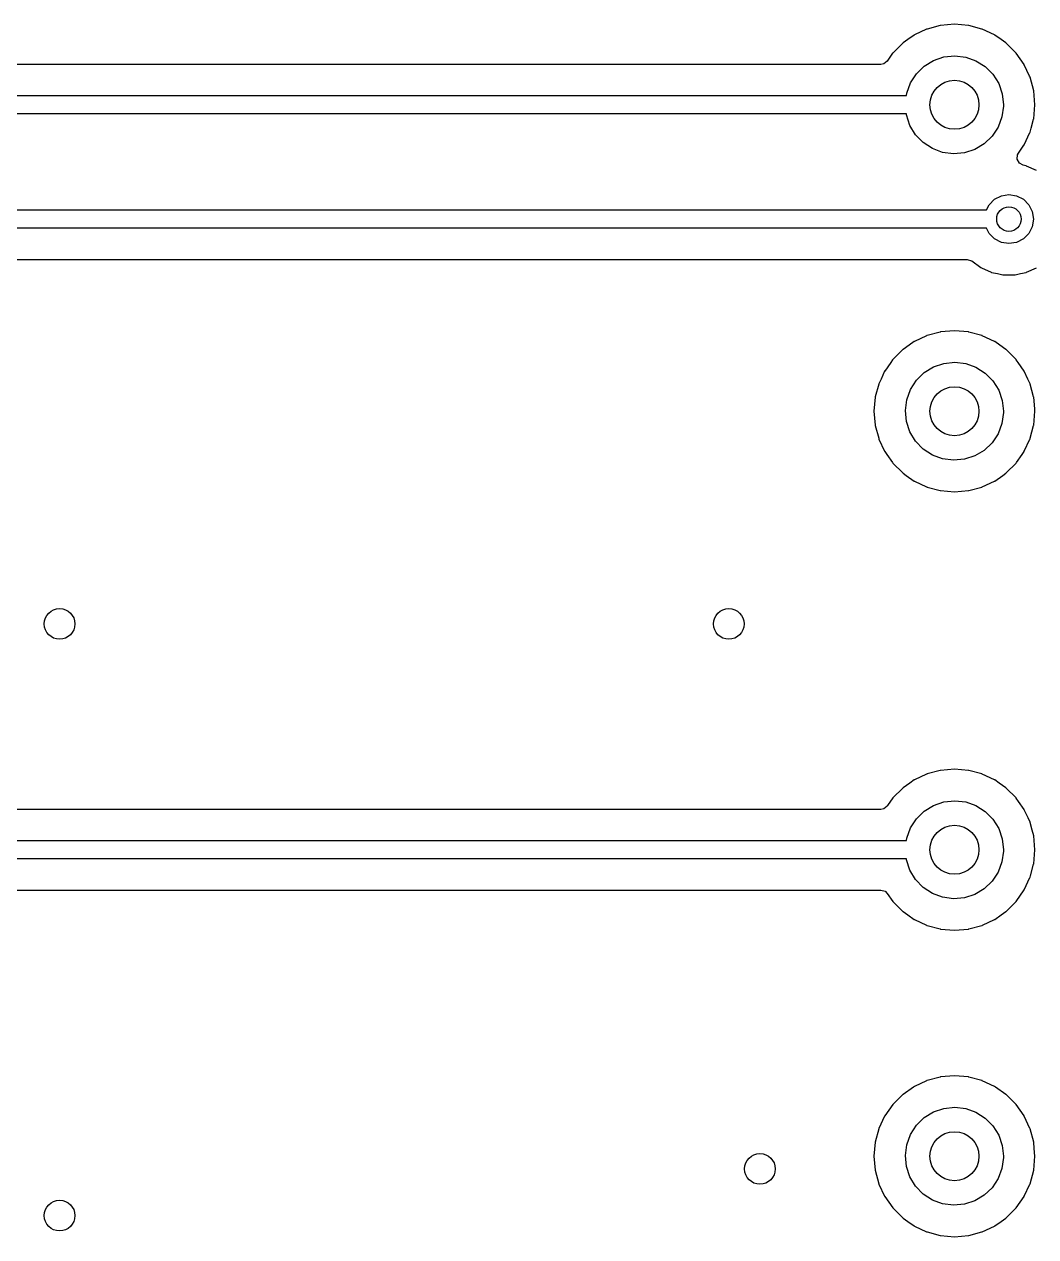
# Model space of a CAD drawing. Extents: x 41 to 172, y -227 to -42.
# Drawn here: x 73.21 to 89.72, y -95.09 to -75.31 of the extents above; entities that cross this region are included whole.
import ezdxf

# ---------------------------------------------------------------- set-up
doc = ezdxf.new("R2010")
doc.units = 0
doc.layers.add('BLACK', color=7, linetype='CONTINUOUS')

msp = doc.modelspace()

# ---------------------------------------------------------------- linework, layer by layer
at = {"layer": 'BLACK', "linetype": 'CONTINUOUS'}
for p, q in [((88.1586, -75.3289), (87.9481, -75.3853)), ((88.1639, -75.3275), (88.1586, -75.3289)), ((88.1586, -75.3289), (88.1586, -75.3289)), ((88.392, -75.3075), (88.1639, -75.3275)), ((88.6201, -75.3275), (88.392, -75.3075)), ((88.6254, -75.3289), (88.6201, -75.3275)), ((88.8359, -75.3853), (88.6254, -75.3289)), ((88.6254, -75.3289), (88.6254, -75.3289)), ((87.7353, -75.4835), (87.6304, -75.5569)), ((87.7402, -75.4812), (87.7353, -75.4835)), ((87.9378, -75.389), (87.7402, -75.4812)), ((87.7402, -75.4812), (87.7402, -75.4812)), ((87.9428, -75.3867), (87.9378, -75.389)), ((87.9378, -75.389), (87.9378, -75.389)), ((87.9481, -75.3853), (87.9428, -75.3867)), ((87.9481, -75.3853), (87.9481, -75.3853)), ((88.8412, -75.3867), (88.8359, -75.3853)), ((88.8359, -75.3853), (88.8359, -75.3853)), ((88.8462, -75.389), (88.8412, -75.3867)), ((89.0438, -75.4812), (88.8462, -75.389)), ((88.8462, -75.389), (88.8462, -75.389)), ((89.0487, -75.4835), (89.0438, -75.4812)), ((89.0438, -75.4812), (89.0438, -75.4812)), ((89.1536, -75.5569), (89.0487, -75.4835)), ((87.5477, -75.6148), (87.3858, -75.7767)), ((87.5522, -75.6116), (87.5477, -75.6148)), ((87.6304, -75.5569), (87.5522, -75.6116)), ((87.5522, -75.6116), (87.5522, -75.6116)), ((89.2318, -75.6116), (89.1536, -75.5569)), ((89.2363, -75.6148), (89.2318, -75.6116)), ((89.2318, -75.6116), (89.2318, -75.6116)), ((89.3982, -75.7767), (89.2363, -75.6148)), ((87.2933, -75.9088), (87.2379, -75.9531)), ((87.3826, -75.7812), (87.2933, -75.9088)), ((87.3858, -75.7767), (87.3826, -75.7812)), ((87.3826, -75.7812), (87.3826, -75.7812)), ((87.8995, -75.9906), (88.0514, -75.8971)), ((88.0514, -75.8971), (88.2202, -75.8397)), ((88.2202, -75.8397), (88.3976, -75.821)), ((88.3976, -75.821), (88.5747, -75.8421)), ((88.5747, -75.8421), (88.7427, -75.902)), ((88.7427, -75.902), (88.8933, -75.9975)), ((89.5295, -75.9643), (89.3982, -75.7767)), ((87.1901, -75.9625), (69.5111, -75.9625)), ((87.2379, -75.9531), (87.1901, -75.9625)), ((87.6754, -76.2653), (87.772, -76.1154)), ((87.772, -76.1154), (87.8995, -75.9906)), ((88.8933, -75.9975), (89.019, -76.1241)), ((89.019, -76.1241), (89.1135, -76.2753)), ((89.5318, -75.9692), (89.5295, -75.9643)), ((89.6173, -76.1525), (89.5318, -75.9692)), ((89.5318, -75.9692), (89.5318, -75.9692)), ((87.6144, -76.4329), (87.6754, -76.2653)), ((89.1135, -76.2753), (89.1721, -76.4438)), ((89.6263, -76.1718), (89.6173, -76.1525)), ((89.6855, -76.3929), (89.6263, -76.1718)), ((69.429, -76.471), (87.6096, -76.471)), ((87.6096, -76.471), (87.6144, -76.4329)), ((89.1721, -76.4438), (89.192, -76.621)), ((89.7055, -76.621), (89.6855, -76.3929)), ((89.1917, -76.6433), (89.1669, -76.82)), ((89.192, -76.621), (89.1917, -76.6433)), ((89.6855, -76.8491), (89.7055, -76.621)), ((87.6079, -76.771), (69.4911, -76.771)), ((87.6095, -76.7873), (87.6079, -76.771)), ((87.6658, -76.9566), (87.6095, -76.7873)), ((89.1669, -76.82), (89.1035, -76.9867)), ((89.6438, -77.0047), (89.6841, -76.8544)), ((89.6841, -76.8544), (89.6855, -76.8491)), ((89.6841, -76.8544), (89.6841, -76.8544)), ((87.7582, -77.1091), (87.6658, -76.9566)), ((87.8821, -77.2374), (87.7582, -77.1091)), ((89.0048, -77.1352), (88.8757, -77.2582)), ((89.1035, -76.9867), (89.0048, -77.1352)), ((89.5318, -77.2728), (89.624, -77.0752)), ((89.624, -77.0752), (89.6263, -77.0702)), ((89.624, -77.0752), (89.624, -77.0752)), ((89.6263, -77.0702), (89.6438, -77.0047)), ((88.0313, -77.3351), (87.8821, -77.2374)), ((88.1985, -77.3972), (88.0313, -77.3351)), ((88.8757, -77.2582), (88.7225, -77.3495)), ((89.4362, -77.411), (89.5264, -77.2823)), ((89.5264, -77.2823), (89.5295, -77.2777)), ((89.5264, -77.2823), (89.5264, -77.2823)), ((89.5295, -77.2777), (89.5318, -77.2728)), ((89.5318, -77.2728), (89.5318, -77.2728)), ((88.3752, -77.4208), (88.1985, -77.3972)), ((88.5529, -77.4047), (88.3752, -77.4208)), ((88.7225, -77.3495), (88.5529, -77.4047)), ((89.4164, -77.5107), (89.4211, -77.4398)), ((89.4507, -77.5728), (89.4164, -77.5107)), ((89.4211, -77.4398), (89.4362, -77.411)), ((89.5132, -77.6066), (89.4507, -77.5728)), ((89.5568, -77.6158), (89.5132, -77.6066)), ((89.5633, -77.6172), (89.5568, -77.6158)), ((89.5568, -77.6158), (89.5568, -77.6158)), ((89.5693, -77.6199), (89.5633, -77.6172)), ((89.7317, -77.6922), (89.5693, -77.6199)), ((89.5693, -77.6199), (89.5693, -77.6199)), ((89.0459, -78.1624), (89.1574, -78.1056)), ((89.1574, -78.1056), (89.281, -78.086)), ((89.281, -78.086), (89.4046, -78.1056)), ((89.4046, -78.1056), (89.5161, -78.1624)), ((88.914, -78.336), (88.9574, -78.2509)), ((88.9574, -78.2509), (89.0459, -78.1624)), ((89.5161, -78.1624), (89.6046, -78.2509)), ((89.6046, -78.2509), (89.6614, -78.3624)), ((69.215, -78.336), (88.914, -78.336)), ((89.6614, -78.3624), (89.681, -78.486)), ((89.681, -78.486), (89.6614, -78.6096)), ((88.914, -78.636), (69.2771, -78.636)), ((88.9574, -78.7211), (88.914, -78.636)), ((89.6614, -78.6096), (89.6046, -78.7211)), ((89.0459, -78.8096), (88.9574, -78.7211)), ((89.1574, -78.8664), (89.0459, -78.8096)), ((89.281, -78.886), (89.1574, -78.8664)), ((89.4046, -78.8664), (89.281, -78.886)), ((89.5161, -78.8096), (89.4046, -78.8664)), ((89.6046, -78.7211), (89.5161, -78.8096)), ((69.5399, -79.1445), (88.6008, -79.1445)), ((88.6008, -79.1445), (88.6689, -79.1645)), ((88.6689, -79.1645), (88.6748, -79.1686)), ((88.6748, -79.1686), (88.8242, -79.2771)), ((88.8242, -79.2771), (88.8303, -79.2798)), ((88.8303, -79.2798), (88.8303, -79.2798)), ((88.8303, -79.2798), (88.9927, -79.3521)), ((89.5693, -79.3521), (89.7317, -79.2798)), ((88.9927, -79.3521), (88.9987, -79.3548)), ((88.9987, -79.3548), (89.0921, -79.3746)), ((89.0921, -79.3746), (89.1791, -79.3931)), ((89.1791, -79.3931), (89.1791, -79.3931)), ((89.1791, -79.3931), (89.1855, -79.3945)), ((89.1855, -79.3945), (89.3765, -79.3945)), ((89.3765, -79.3945), (89.3829, -79.3931)), ((89.3829, -79.3931), (89.4699, -79.3746)), ((89.3829, -79.3931), (89.3829, -79.3931)), ((89.4699, -79.3746), (89.5633, -79.3548)), ((89.5633, -79.3548), (89.5693, -79.3521)), ((87.7353, -80.4835), (87.6516, -80.542)), ((87.7402, -80.4812), (87.7353, -80.4835)), ((87.9378, -80.389), (87.7402, -80.4812)), ((87.7402, -80.4812), (87.7402, -80.4812)), ((87.9428, -80.3867), (87.9378, -80.389)), ((87.9378, -80.389), (87.9378, -80.389)), ((87.9481, -80.3853), (87.9428, -80.3867)), ((88.1586, -80.3289), (87.9481, -80.3853)), ((87.9481, -80.3853), (87.9481, -80.3853)), ((88.1639, -80.3275), (88.1586, -80.3289)), ((88.1586, -80.3289), (88.1586, -80.3289)), ((88.392, -80.3075), (88.1639, -80.3275)), ((88.6201, -80.3275), (88.392, -80.3075)), ((88.6254, -80.3289), (88.6201, -80.3275)), ((88.8359, -80.3853), (88.6254, -80.3289)), ((88.6254, -80.3289), (88.6254, -80.3289)), ((88.8412, -80.3867), (88.8359, -80.3853)), ((88.8359, -80.3853), (88.8359, -80.3853)), ((88.8462, -80.389), (88.8412, -80.3867)), ((89.0438, -80.4812), (88.8462, -80.389)), ((88.8462, -80.389), (88.8462, -80.389)), ((89.0487, -80.4835), (89.0438, -80.4812)), ((89.0438, -80.4812), (89.0438, -80.4812)), ((89.1324, -80.542), (89.0487, -80.4835)), ((87.5477, -80.6148), (87.3858, -80.7767)), ((87.5522, -80.6116), (87.5477, -80.6148)), ((87.6516, -80.542), (87.5522, -80.6116)), ((87.5522, -80.6116), (87.5522, -80.6116)), ((89.2318, -80.6116), (89.1324, -80.542)), ((89.2363, -80.6148), (89.2318, -80.6116)), ((89.2318, -80.6116), (89.2318, -80.6116)), ((89.3982, -80.7767), (89.2363, -80.6148)), ((87.3532, -80.8233), (87.2545, -80.9643)), ((87.3826, -80.7812), (87.3532, -80.8233)), ((87.3858, -80.7767), (87.3826, -80.7812)), ((87.3826, -80.7812), (87.3826, -80.7812)), ((88.0514, -80.8971), (88.2202, -80.8397)), ((88.2202, -80.8397), (88.3976, -80.821)), ((88.3976, -80.821), (88.5747, -80.8421)), ((88.5747, -80.8421), (88.7427, -80.902)), ((89.4014, -80.7812), (89.3982, -80.7767)), ((89.4308, -80.8233), (89.4014, -80.7812)), ((89.4014, -80.7812), (89.4014, -80.7812)), ((89.5295, -80.9643), (89.4308, -80.8233)), ((87.2522, -80.9692), (87.1932, -81.0957)), ((87.2545, -80.9643), (87.2522, -80.9692)), ((87.2522, -80.9692), (87.2522, -80.9692)), ((87.772, -81.1154), (87.8995, -80.9906)), ((87.8995, -80.9906), (88.0514, -80.8971)), ((88.7427, -80.902), (88.8933, -80.9975)), ((88.8933, -80.9975), (89.019, -81.1241)), ((89.5318, -80.9692), (89.5295, -80.9643)), ((89.5908, -81.0957), (89.5318, -80.9692)), ((89.5318, -80.9692), (89.5318, -80.9692)), ((87.1563, -81.1771), (87.0999, -81.3876)), ((87.1577, -81.1718), (87.1563, -81.1771)), ((87.1563, -81.1771), (87.1563, -81.1771)), ((87.1932, -81.0957), (87.1577, -81.1718)), ((87.6144, -81.4329), (87.6754, -81.2653)), ((87.6754, -81.2653), (87.772, -81.1154)), ((89.019, -81.1241), (89.1135, -81.2753)), ((89.1135, -81.2753), (89.1721, -81.4438)), ((89.6263, -81.1718), (89.5908, -81.0957)), ((89.6277, -81.1771), (89.6263, -81.1718)), ((89.6841, -81.3876), (89.6277, -81.1771)), ((89.6277, -81.1771), (89.6277, -81.1771)), ((87.0985, -81.3929), (87.0785, -81.621)), ((87.0999, -81.3876), (87.0985, -81.3929)), ((87.5921, -81.6098), (87.6144, -81.4329)), ((89.1721, -81.4438), (89.192, -81.621)), ((89.6855, -81.3929), (89.6841, -81.3876)), ((89.702, -81.581), (89.6855, -81.3929)), ((87.0785, -81.621), (87.0985, -81.8491)), ((87.6095, -81.7873), (87.5921, -81.6098)), ((89.1917, -81.6433), (89.1669, -81.82)), ((89.192, -81.621), (89.1917, -81.6433)), ((89.6855, -81.8491), (89.7055, -81.621)), ((89.7055, -81.621), (89.702, -81.581)), ((87.0985, -81.8491), (87.0999, -81.8544)), ((87.0999, -81.8544), (87.0999, -81.8544)), ((87.0999, -81.8544), (87.155, -82.0601)), ((87.6658, -81.9566), (87.6095, -81.7873)), ((89.1669, -81.82), (89.1035, -81.9867)), ((89.629, -82.0601), (89.6841, -81.8544)), ((89.6841, -81.8544), (89.6855, -81.8491)), ((89.6841, -81.8544), (89.6841, -81.8544)), ((87.155, -82.0601), (87.1577, -82.0702)), ((87.1577, -82.0702), (87.16, -82.0752)), ((87.16, -82.0752), (87.16, -82.0752)), ((87.16, -82.0752), (87.2522, -82.2728)), ((87.7582, -82.1091), (87.6658, -81.9566)), ((89.1035, -81.9867), (89.0048, -82.1352)), ((89.5318, -82.2728), (89.624, -82.0752)), ((89.624, -82.0752), (89.6263, -82.0702)), ((89.624, -82.0752), (89.624, -82.0752)), ((89.6263, -82.0702), (89.629, -82.0601)), ((87.2522, -82.2728), (87.2522, -82.2728)), ((87.2522, -82.2728), (87.2545, -82.2777)), ((87.2545, -82.2777), (87.2867, -82.3237)), ((87.8821, -82.2374), (87.7582, -82.1091)), ((88.0313, -82.3351), (87.8821, -82.2374)), ((88.8757, -82.2582), (88.7225, -82.3495)), ((89.0048, -82.1352), (88.8757, -82.2582)), ((89.4973, -82.3237), (89.5295, -82.2777)), ((89.5295, -82.2777), (89.5318, -82.2728)), ((89.5318, -82.2728), (89.5318, -82.2728)), ((87.2867, -82.3237), (87.3792, -82.4559)), ((87.3792, -82.4559), (87.3858, -82.4653)), ((87.3858, -82.4653), (87.5477, -82.6272)), ((88.1985, -82.3972), (88.0313, -82.3351)), ((88.3752, -82.4208), (88.1985, -82.3972)), ((88.5529, -82.4047), (88.3752, -82.4208)), ((88.7225, -82.3495), (88.5529, -82.4047)), ((89.2363, -82.6272), (89.3982, -82.4653)), ((89.3982, -82.4653), (89.4048, -82.4559)), ((89.4048, -82.4559), (89.4973, -82.3237)), ((87.5477, -82.6272), (87.5522, -82.6304)), ((87.5522, -82.6304), (87.5522, -82.6304)), ((87.5522, -82.6304), (87.6048, -82.6672)), ((87.6048, -82.6672), (87.7353, -82.7585)), ((89.0487, -82.7585), (89.1792, -82.6672)), ((89.1792, -82.6672), (89.2318, -82.6304)), ((89.2318, -82.6304), (89.2363, -82.6272)), ((89.2318, -82.6304), (89.2318, -82.6304)), ((87.7353, -82.7585), (87.7402, -82.7608)), ((87.7402, -82.7608), (87.7402, -82.7608)), ((87.7402, -82.7608), (87.9378, -82.853)), ((87.9378, -82.853), (87.9428, -82.8553)), ((87.9428, -82.8553), (87.9481, -82.8567)), ((87.9481, -82.8567), (87.9481, -82.8567)), ((87.9481, -82.8567), (88.1586, -82.9131)), ((88.6254, -82.9131), (88.8359, -82.8567)), ((88.8359, -82.8567), (88.8412, -82.8553)), ((88.8359, -82.8567), (88.8359, -82.8567)), ((88.8412, -82.8553), (88.8462, -82.853)), ((88.8462, -82.853), (89.0438, -82.7608)), ((89.0438, -82.7608), (89.0487, -82.7585)), ((89.0438, -82.7608), (89.0438, -82.7608)), ((88.1586, -82.9131), (88.1586, -82.9131)), ((88.1586, -82.9131), (88.1639, -82.9145)), ((88.1639, -82.9145), (88.392, -82.9345)), ((88.392, -82.9345), (88.6201, -82.9145)), ((88.6201, -82.9145), (88.6254, -82.9131)), ((88.6254, -82.9131), (88.6254, -82.9131)), ((87.9378, -87.541), (87.7402, -87.6332)), ((87.9428, -87.5387), (87.9378, -87.541)), ((87.9378, -87.541), (87.9378, -87.541)), ((87.9481, -87.5373), (87.9428, -87.5387)), ((88.1586, -87.4809), (87.9481, -87.5373)), ((87.9481, -87.5373), (87.9481, -87.5373)), ((88.1639, -87.4795), (88.1586, -87.4809)), ((88.1586, -87.4809), (88.1586, -87.4809)), ((88.392, -87.4595), (88.1639, -87.4795)), ((88.6201, -87.4795), (88.392, -87.4595)), ((88.6254, -87.4809), (88.6201, -87.4795)), ((88.8359, -87.5373), (88.6254, -87.4809)), ((88.6254, -87.4809), (88.6254, -87.4809)), ((88.8412, -87.5387), (88.8359, -87.5373)), ((88.8359, -87.5373), (88.8359, -87.5373)), ((88.8462, -87.541), (88.8412, -87.5387)), ((89.0438, -87.6332), (88.8462, -87.541)), ((88.8462, -87.541), (88.8462, -87.541)), ((87.5477, -87.7668), (87.3858, -87.9287)), ((87.5522, -87.7636), (87.5477, -87.7668)), ((87.661, -87.6875), (87.5522, -87.7636)), ((87.5522, -87.7636), (87.5522, -87.7636)), ((87.7353, -87.6355), (87.661, -87.6875)), ((87.7402, -87.6332), (87.7353, -87.6355)), ((87.7402, -87.6332), (87.7402, -87.6332)), ((89.0487, -87.6355), (89.0438, -87.6332)), ((89.0438, -87.6332), (89.0438, -87.6332)), ((89.123, -87.6875), (89.0487, -87.6355)), ((89.2318, -87.7636), (89.123, -87.6875)), ((89.2363, -87.7668), (89.2318, -87.7636)), ((89.2318, -87.7636), (89.2318, -87.7636)), ((89.3982, -87.9287), (89.2363, -87.7668)), ((87.3858, -87.9287), (87.2979, -88.0543)), ((88.0514, -88.0491), (88.2202, -87.9917)), ((88.2202, -87.9917), (88.3976, -87.973)), ((88.3976, -87.973), (88.5747, -87.9941)), ((88.5747, -87.9941), (88.7427, -88.054)), ((89.4014, -87.9332), (89.3982, -87.9287)), ((89.4394, -87.9875), (89.4014, -87.9332)), ((89.4014, -87.9332), (89.4014, -87.9332)), ((89.5295, -88.1163), (89.4394, -87.9875)), ((87.1901, -88.1145), (69.0762, -88.1145)), ((87.2379, -88.1051), (87.1901, -88.1145)), ((87.2933, -88.0608), (87.2379, -88.1051)), ((87.2979, -88.0543), (87.2933, -88.0608)), ((87.772, -88.2674), (87.8995, -88.1426)), ((87.8995, -88.1426), (88.0514, -88.0491)), ((88.7427, -88.054), (88.8933, -88.1495)), ((88.8933, -88.1495), (89.019, -88.2761)), ((89.5318, -88.1212), (89.5295, -88.1163)), ((89.5923, -88.2509), (89.5318, -88.1212)), ((89.5318, -88.1212), (89.5318, -88.1212)), ((87.6754, -88.4173), (87.772, -88.2674)), ((89.019, -88.2761), (89.1135, -88.4273)), ((89.6263, -88.3238), (89.5923, -88.2509)), ((89.6277, -88.3291), (89.6263, -88.3238)), ((89.6611, -88.4539), (89.6277, -88.3291)), ((89.6277, -88.3291), (89.6277, -88.3291)), ((87.6096, -88.623), (87.6144, -88.5849)), ((87.6144, -88.5849), (87.6754, -88.4173)), ((89.1135, -88.4273), (89.1721, -88.5958)), ((89.1721, -88.5958), (89.192, -88.773)), ((89.6855, -88.5449), (89.6611, -88.4539)), ((89.7055, -88.773), (89.6855, -88.5449)), ((68.7109, -88.623), (87.6096, -88.623)), ((89.1917, -88.7953), (89.1669, -88.972)), ((89.192, -88.773), (89.1917, -88.7953)), ((89.6855, -89.0011), (89.7055, -88.773)), ((87.6079, -88.923), (68.6914, -88.923)), ((87.6095, -88.9393), (87.6079, -88.923)), ((87.6658, -89.1086), (87.6095, -88.9393)), ((89.1669, -88.972), (89.1035, -89.1387)), ((89.6841, -89.0064), (89.6855, -89.0011)), ((87.7582, -89.2611), (87.6658, -89.1086)), ((89.1035, -89.1387), (89.0048, -89.2872)), ((89.6263, -89.2222), (89.6321, -89.2005)), ((89.6321, -89.2005), (89.6841, -89.0064)), ((89.6841, -89.0064), (89.6841, -89.0064)), ((87.8821, -89.3894), (87.7582, -89.2611)), ((88.0313, -89.4871), (87.8821, -89.3894)), ((89.0048, -89.2872), (88.8757, -89.4102)), ((89.5318, -89.4248), (89.624, -89.2272)), ((89.624, -89.2272), (89.6263, -89.2222)), ((89.624, -89.2272), (89.624, -89.2272)), ((69.0246, -89.4315), (87.1901, -89.4315)), ((87.1901, -89.4315), (87.2582, -89.4515)), ((87.2582, -89.4515), (87.2933, -89.4852)), ((87.2933, -89.4852), (87.3858, -89.6173)), ((88.1985, -89.5492), (88.0313, -89.4871)), ((88.3752, -89.5728), (88.1985, -89.5492)), ((88.5529, -89.5567), (88.3752, -89.5728)), ((88.7225, -89.5015), (88.5529, -89.5567)), ((88.8757, -89.4102), (88.7225, -89.5015)), ((89.3982, -89.6173), (89.5295, -89.4297)), ((89.5295, -89.4297), (89.5318, -89.4248)), ((89.5318, -89.4248), (89.5318, -89.4248)), ((87.3858, -89.6173), (87.5477, -89.7792)), ((87.5477, -89.7792), (87.5522, -89.7824)), ((87.5522, -89.7824), (87.5522, -89.7824)), ((87.5522, -89.7824), (87.6304, -89.8371)), ((89.1536, -89.8371), (89.2318, -89.7824)), ((89.2318, -89.7824), (89.2363, -89.7792)), ((89.2318, -89.7824), (89.2318, -89.7824)), ((89.2363, -89.7792), (89.3982, -89.6173)), ((87.6304, -89.8371), (87.7353, -89.9105)), ((87.7353, -89.9105), (87.7402, -89.9128)), ((87.7402, -89.9128), (87.7402, -89.9128)), ((87.7402, -89.9128), (87.9327, -90.0026)), ((88.8513, -90.0026), (89.0438, -89.9128)), ((89.0438, -89.9128), (89.0487, -89.9105)), ((89.0438, -89.9128), (89.0438, -89.9128)), ((89.0487, -89.9105), (89.1536, -89.8371)), ((87.9327, -90.0026), (87.9428, -90.0073)), ((87.9428, -90.0073), (87.9481, -90.0087)), ((87.9481, -90.0087), (87.9481, -90.0087)), ((87.9481, -90.0087), (88.1586, -90.0651)), ((88.1586, -90.0651), (88.1586, -90.0651)), ((88.1586, -90.0651), (88.1639, -90.0665)), ((88.1639, -90.0665), (88.392, -90.0865)), ((88.392, -90.0865), (88.6201, -90.0665)), ((88.6201, -90.0665), (88.6254, -90.0651)), ((88.6254, -90.0651), (88.8359, -90.0087)), ((88.6254, -90.0651), (88.6254, -90.0651)), ((88.8359, -90.0087), (88.8412, -90.0073)), ((88.8359, -90.0087), (88.8359, -90.0087)), ((88.8412, -90.0073), (88.8513, -90.0026)), ((87.9378, -92.541), (87.7402, -92.6332)), ((87.9428, -92.5387), (87.9378, -92.541)), ((87.9378, -92.541), (87.9378, -92.541)), ((87.9481, -92.5373), (87.9428, -92.5387)), ((88.1586, -92.4809), (87.9481, -92.5373)), ((87.9481, -92.5373), (87.9481, -92.5373)), ((88.1639, -92.4795), (88.1586, -92.4809)), ((88.1586, -92.4809), (88.1586, -92.4809)), ((88.392, -92.4595), (88.1639, -92.4795)), ((88.6201, -92.4795), (88.392, -92.4595)), ((88.6254, -92.4809), (88.6201, -92.4795)), ((88.8359, -92.5373), (88.6254, -92.4809)), ((88.6254, -92.4809), (88.6254, -92.4809)), ((88.8412, -92.5387), (88.8359, -92.5373)), ((88.8359, -92.5373), (88.8359, -92.5373)), ((88.8462, -92.541), (88.8412, -92.5387)), ((89.0438, -92.6332), (88.8462, -92.541)), ((88.8462, -92.541), (88.8462, -92.541)), ((87.7235, -92.6437), (87.5522, -92.7636)), ((87.7353, -92.6355), (87.7235, -92.6437)), ((87.7402, -92.6332), (87.7353, -92.6355)), ((87.7402, -92.6332), (87.7402, -92.6332)), ((89.0487, -92.6355), (89.0438, -92.6332)), ((89.0438, -92.6332), (89.0438, -92.6332)), ((89.0605, -92.6437), (89.0487, -92.6355)), ((89.2318, -92.7636), (89.0605, -92.6437)), ((87.3858, -92.9287), (87.2545, -93.1163)), ((87.5477, -92.7668), (87.3858, -92.9287)), ((87.5522, -92.7636), (87.5477, -92.7668)), ((87.5522, -92.7636), (87.5522, -92.7636)), ((89.2363, -92.7668), (89.2318, -92.7636)), ((89.2318, -92.7636), (89.2318, -92.7636)), ((89.3982, -92.9287), (89.2363, -92.7668)), ((89.5295, -93.1163), (89.3982, -92.9287)), ((87.2522, -93.1212), (87.16, -93.3188)), ((87.2545, -93.1163), (87.2522, -93.1212)), ((87.2522, -93.1212), (87.2522, -93.1212)), ((87.772, -93.2674), (87.8995, -93.1426)), ((87.8995, -93.1426), (88.0514, -93.0491)), ((88.0514, -93.0491), (88.2202, -92.9917)), ((88.2202, -92.9917), (88.3976, -92.973)), ((88.3976, -92.973), (88.5747, -92.9941)), ((88.5747, -92.9941), (88.7427, -93.054)), ((88.7427, -93.054), (88.8933, -93.1495)), ((88.8933, -93.1495), (89.019, -93.2761)), ((89.5318, -93.1212), (89.5295, -93.1163)), ((89.624, -93.3188), (89.5318, -93.1212)), ((89.5318, -93.1212), (89.5318, -93.1212)), ((87.1577, -93.3238), (87.0985, -93.5449)), ((87.16, -93.3188), (87.1577, -93.3238)), ((87.6754, -93.4173), (87.772, -93.2674)), ((89.019, -93.2761), (89.1135, -93.4273)), ((89.6263, -93.3238), (89.624, -93.3188)), ((89.6855, -93.5449), (89.6263, -93.3238)), ((87.0985, -93.5449), (87.0785, -93.773)), ((87.6144, -93.5849), (87.6754, -93.4173)), ((89.1135, -93.4273), (89.1721, -93.5958)), ((89.6944, -93.646), (89.6855, -93.5449)), ((87.5921, -93.7618), (87.6144, -93.5849)), ((89.1721, -93.5958), (89.192, -93.773)), ((89.7055, -93.773), (89.6944, -93.646)), ((87.0785, -93.773), (87.0985, -94.0011)), ((87.6095, -93.9393), (87.5921, -93.7618)), ((87.6658, -94.1086), (87.6095, -93.9393)), ((89.1917, -93.7953), (89.1669, -93.972)), ((89.192, -93.773), (89.1917, -93.7953)), ((89.6855, -94.0011), (89.7055, -93.773)), ((87.0985, -94.0011), (87.1577, -94.2222)), ((87.7582, -94.2611), (87.6658, -94.1086)), ((89.1035, -94.1387), (89.0048, -94.2872)), ((89.1669, -93.972), (89.1035, -94.1387)), ((89.6263, -94.2222), (89.6855, -94.0011)), ((87.1577, -94.2222), (87.16, -94.2272)), ((87.16, -94.2272), (87.16, -94.2272)), ((87.16, -94.2272), (87.2522, -94.4248)), ((87.8821, -94.3894), (87.7582, -94.2611)), ((89.0048, -94.2872), (88.8757, -94.4102)), ((89.5318, -94.4248), (89.624, -94.2272)), ((89.624, -94.2272), (89.6263, -94.2222)), ((89.624, -94.2272), (89.624, -94.2272)), ((87.2522, -94.4248), (87.2522, -94.4248)), ((87.2522, -94.4248), (87.2545, -94.4297)), ((87.2545, -94.4297), (87.3858, -94.6173)), ((88.0313, -94.4871), (87.8821, -94.3894)), ((88.1985, -94.5492), (88.0313, -94.4871)), ((88.7225, -94.5015), (88.5529, -94.5567)), ((88.8757, -94.4102), (88.7225, -94.5015)), ((89.3982, -94.6173), (89.5295, -94.4297)), ((89.5295, -94.4297), (89.5318, -94.4248)), ((89.5318, -94.4248), (89.5318, -94.4248)), ((87.3858, -94.6173), (87.5477, -94.7792)), ((88.3752, -94.5728), (88.1985, -94.5492)), ((88.5529, -94.5567), (88.3752, -94.5728)), ((89.2363, -94.7792), (89.3982, -94.6173)), ((87.5477, -94.7792), (87.5522, -94.7824)), ((87.5522, -94.7824), (87.5522, -94.7824)), ((87.5522, -94.7824), (87.6304, -94.8371)), ((87.6304, -94.8371), (87.7353, -94.9105)), ((87.7353, -94.9105), (87.7402, -94.9128)), ((87.7402, -94.9128), (87.7402, -94.9128)), ((87.7402, -94.9128), (87.9378, -95.005)), ((88.8462, -95.005), (89.0438, -94.9128)), ((89.0438, -94.9128), (89.0487, -94.9105)), ((89.0438, -94.9128), (89.0438, -94.9128)), ((89.0487, -94.9105), (89.1536, -94.8371)), ((89.1536, -94.8371), (89.2318, -94.7824)), ((89.2318, -94.7824), (89.2363, -94.7792)), ((89.2318, -94.7824), (89.2318, -94.7824)), ((87.9378, -95.005), (87.9428, -95.0073)), ((87.9428, -95.0073), (87.9481, -95.0087)), ((87.9481, -95.0087), (87.9481, -95.0087)), ((87.9481, -95.0087), (88.1586, -95.0651)), ((88.1586, -95.0651), (88.1586, -95.0651)), ((88.1586, -95.0651), (88.1639, -95.0665)), ((88.1639, -95.0665), (88.392, -95.0865)), ((88.392, -95.0865), (88.6201, -95.0665)), ((88.6201, -95.0665), (88.6254, -95.0651)), ((88.6254, -95.0651), (88.8359, -95.0087)), ((88.6254, -95.0651), (88.6254, -95.0651)), ((88.8359, -95.0087), (88.8412, -95.0073)), ((88.8359, -95.0087), (88.8359, -95.0087)), ((88.8412, -95.0073), (88.8462, -95.005))]:
    msp.add_line(p, q, dxfattribs=at)
at = {"layer": 'BLACK'}
for centre, radius in [((88.392, -76.621), 0.4), ((89.281, -78.486), 0.2), ((88.392, -81.621), 0.4), ((73.787, -85.09), 0.25), ((84.709, -85.09), 0.25), ((88.392, -88.773), 0.4), ((88.392, -93.773), 0.4), ((85.217, -93.98), 0.25), ((73.787, -94.742), 0.25)]:
    msp.add_circle(centre, radius, dxfattribs=at)

doc.saveas('drawing.dxf')
